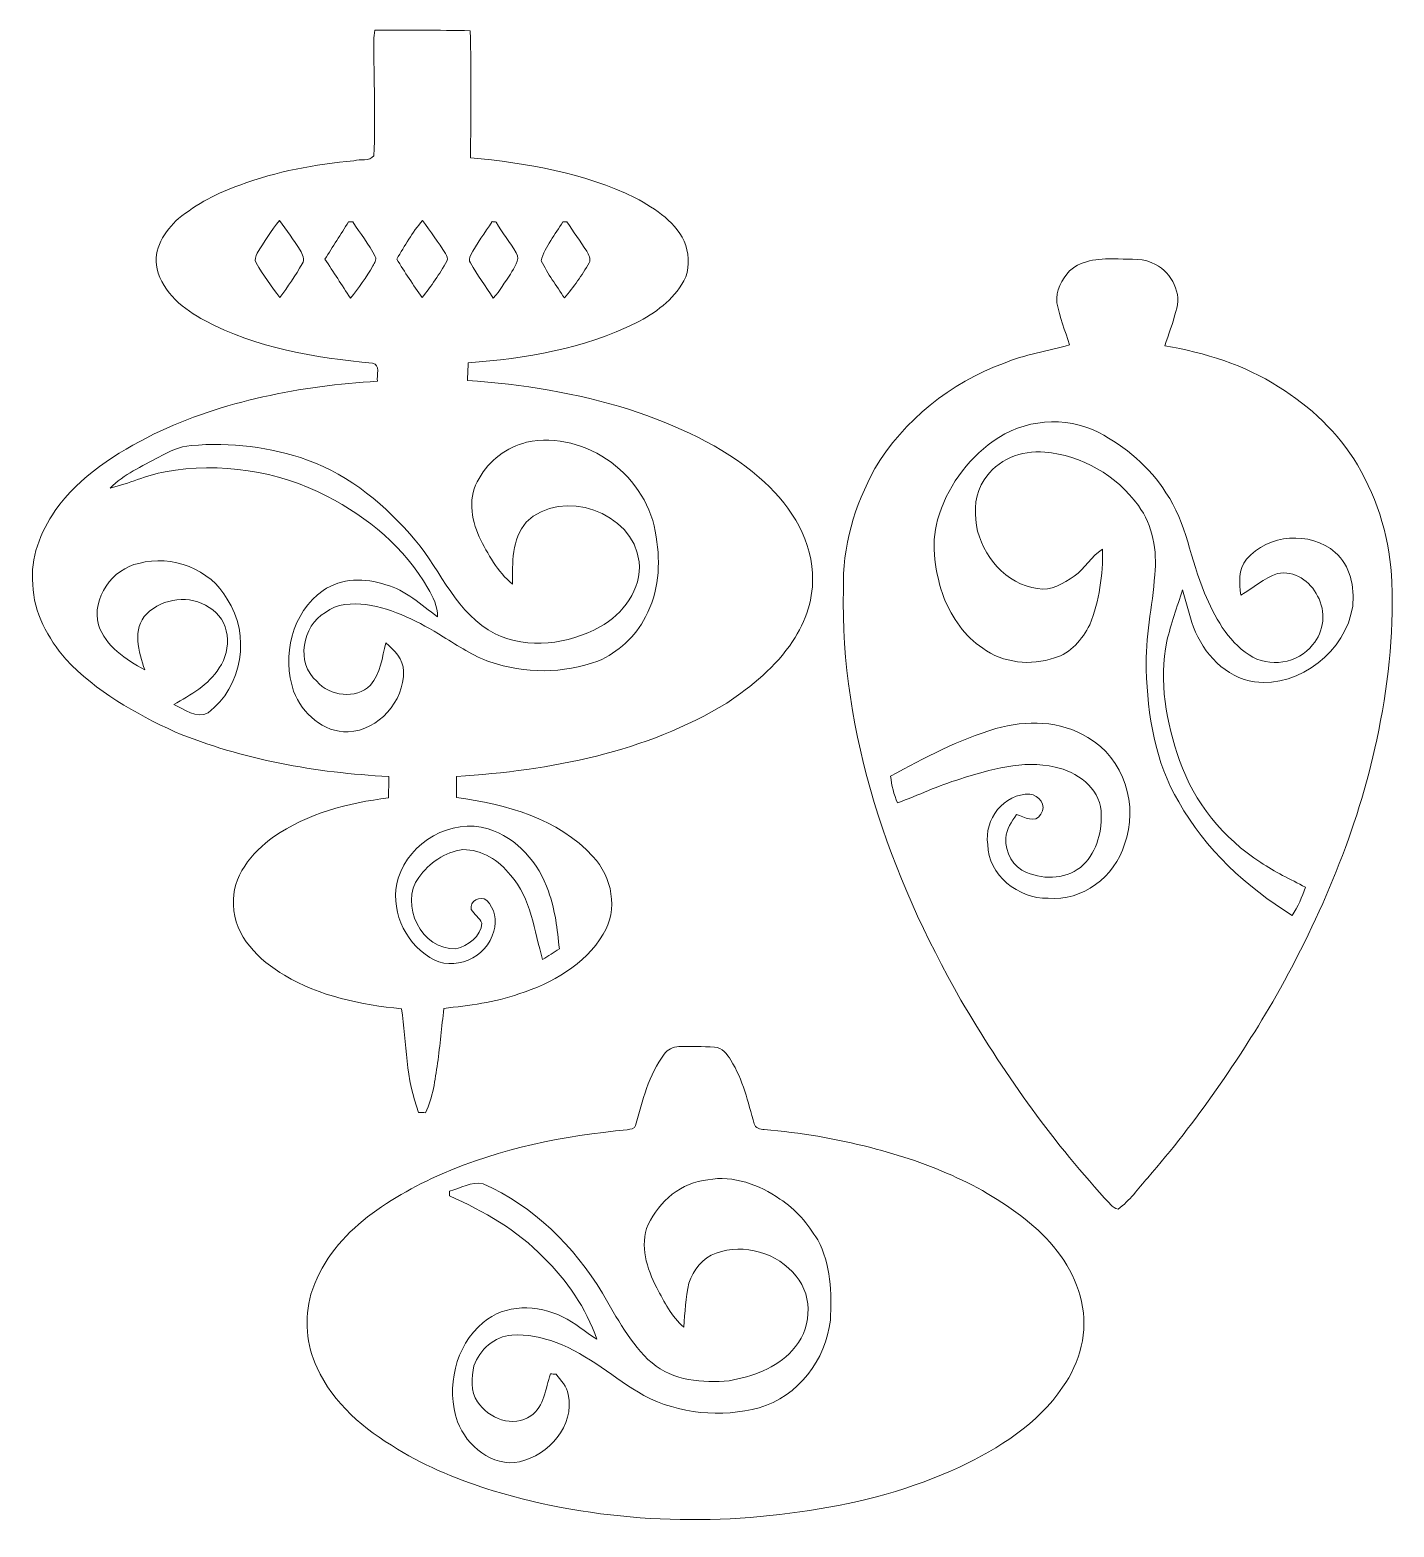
# Model space of a CAD drawing. Header units: centimetres. Extents: x -14.7 to 14.7, y -16.2 to 16.1.
import ezdxf

# ---------------------------------------------------------------- set-up
doc = ezdxf.new("R2010")
doc.units = ezdxf.units.CM
doc.header["$MEASUREMENT"] = 0
doc.layers.add('Layer 1', color=7, linetype='Continuous')

msp = doc.modelspace()

# ---------------------------------------------------------------- linework, layer by layer
at = {"layer": 'Layer 1', "color": 8, "lineweight": 9}
for points, knots in [([(-7.27922, 16.07083), (-6.59342, 16.06554), (-5.90727, 16.07541), (-5.22147, 16.05883), (-5.22147, 16.05883), (-5.19995, 15.14443), (-5.20946, 14.23003), (-5.21793, 13.31563), (-5.21793, 13.31563), (-4.00015, 13.20521), (-2.76896, 12.99249), (-1.66123, 12.45344), (-1.66123, 12.45344), (-1.22097, 12.21497), (-0.75636, 11.9151), (-0.5708, 11.42545), (-0.5708, 11.42545), (-0.49813, 11.1785), (-0.48578, 10.89205), (-0.61772, 10.66273), (-0.61772, 10.66273), (-0.83573, 10.2447), (-1.23825, 9.96424), (-1.64642, 9.75187), (-1.64642, 9.75187), (-2.7686, 9.19237), (-4.02732, 8.9874), (-5.26662, 8.8918), (-5.26662, 8.8918), (-5.27121, 8.79655), (-5.28073, 8.60605), (-5.28532, 8.5108), (-5.28532, 8.5108), (-4.09893, 8.4406), (-2.92242, 8.22964), (-1.78471, 7.88674), (-1.78471, 7.88674), (-0.78458, 7.54595), (0.20672, 7.11556), (1.01247, 6.41636), (1.01247, 6.41636), (1.61961, 5.89848), (2.12125, 5.17316), (2.1583, 4.35436), (2.1583, 4.35436), (2.19816, 3.83119), (2.01825, 3.31331), (1.73144, 2.88151), (1.73144, 2.88151), (1.37019, 2.33365), (0.85408, 1.91138), (0.31326, 1.55048), (0.31326, 1.55048), (-1.43546, 0.48651), (-3.49885, 0.09316), (-5.51674, -0.03314), (-5.51674, -0.03314), (-5.51921, -0.18483), (-5.51992, -0.33758), (-5.51886, -0.49034), (-5.51886, -0.49034), (-4.45523, -0.62827), (-3.32635, -0.94295), (-2.57775, -1.76034), (-2.57775, -1.76034), (-2.15795, -2.19743), (-2.02848, -2.91251), (-2.35338, -3.44026), (-2.35338, -3.44026), (-2.7492, -4.10031), (-3.46111, -4.49295), (-4.17337, -4.72684), (-4.17337, -4.72684), (-4.69407, -4.91664), (-5.24828, -4.96673), (-5.79297, -5.04329), (-5.79297, -5.04329), (-5.83777, -5.43628), (-5.87552, -5.83033), (-5.92667, -6.22262), (-5.92667, -6.22262), (-5.98629, -6.58387), (-6.02404, -6.95746), (-6.18808, -7.29048), (-6.18808, -7.29048), (-6.23782, -7.28766), (-6.28756, -7.28519), (-6.3373, -7.28272), (-6.3373, -7.28272), (-6.61459, -6.57258), (-6.59342, -5.79082), (-6.70631, -5.04576), (-6.70631, -5.04576), (-7.58085, -4.96356), (-8.46914, -4.77517), (-9.23185, -4.32327), (-9.23185, -4.32327), (-9.77795, -4.00612), (-10.31805, -3.47872), (-10.32863, -2.80632), (-10.32863, -2.80632), (-10.37661, -2.19249), (-9.9314, -1.67708), (-9.46574, -1.33841), (-9.46574, -1.33841), (-8.73831, -0.83041), (-7.85601, -0.60287), (-6.98571, -0.49598), (-6.98571, -0.49598), (-6.98395, -0.34146), (-6.98148, -0.18801), (-6.98183, -0.03455), (-6.98183, -0.03455), (-8.55663, 0.04694), (-10.13566, 0.32529), (-11.59722, 0.93101), (-11.59722, 0.93101), (-12.45412, 1.32788), (-13.29726, 1.79849), (-13.94884, 2.49558), (-13.94884, 2.49558), (-14.33478, 2.94748), (-14.64381, 3.50099), (-14.66039, 4.10918), (-14.66039, 4.10918), (-14.72283, 4.68103), (-14.49458, 5.23913), (-14.17638, 5.70234), (-14.17638, 5.70234), (-13.65392, 6.45305), (-12.85382, 6.94482), (-12.05372, 7.35404), (-12.05372, 7.35404), (-10.54912, 8.07512), (-8.87977, 8.39438), (-7.22348, 8.49563), (-7.22348, 8.49563), (-7.25206, 8.60711), (-7.14869, 8.8604), (-7.33284, 8.88615), (-7.33284, 8.88615), (-8.5718, 8.99834), (-9.83862, 9.21), (-10.94811, 9.80197), (-10.94811, 9.80197), (-11.39967, 10.04468), (-11.8544, 10.39851), (-11.98034, 10.92204), (-11.98034, 10.92204), (-12.07559, 11.33514), (-11.81277, 11.73872), (-11.5189, 12.00471), (-11.5189, 12.00471), (-11.12379, 12.32115), (-10.67259, 12.56598), (-10.19246, 12.72649), (-10.19246, 12.72649), (-9.40541, 13.02882), (-8.56933, 13.17135), (-7.73325, 13.25319), (-7.73325, 13.25319), (-7.59954, 13.29976), (-7.39846, 13.2285), (-7.30286, 13.36114), (-7.30286, 13.36114), (-7.26511, 14.18876), (-7.3018, 15.01779), (-7.30427, 15.84611), (-7.30427, 15.84611), (-7.30427, 15.9216), (-7.29192, 15.99639), (-7.27922, 16.07083), (-7.27922, 16.07083), (-7.27922, 16.07083), (-7.27922, 16.07083), (-7.27922, 16.07083)], [0, 0, 0, 0, 0.02222222, 0.02222222, 0.02222222, 0.02222222, 0.04444444, 0.04444444, 0.04444444, 0.04444444, 0.06666667, 0.06666667, 0.06666667, 0.06666667, 0.08888889, 0.08888889, 0.08888889, 0.08888889, 0.11111111, 0.11111111, 0.11111111, 0.11111111, 0.13333333, 0.13333333, 0.13333333, 0.13333333, 0.15555556, 0.15555556, 0.15555556, 0.15555556, 0.17777778, 0.17777778, 0.17777778, 0.17777778, 0.2, 0.2, 0.2, 0.2, 0.22222222, 0.22222222, 0.22222222, 0.22222222, 0.24444444, 0.24444444, 0.24444444, 0.24444444, 0.26666667, 0.26666667, 0.26666667, 0.26666667, 0.28888889, 0.28888889, 0.28888889, 0.28888889, 0.31111111, 0.31111111, 0.31111111, 0.31111111, 0.33333333, 0.33333333, 0.33333333, 0.33333333, 0.35555556, 0.35555556, 0.35555556, 0.35555556, 0.37777778, 0.37777778, 0.37777778, 0.37777778, 0.4, 0.4, 0.4, 0.4, 0.42222222, 0.42222222, 0.42222222, 0.42222222, 0.44444444, 0.44444444, 0.44444444, 0.44444444, 0.46666667, 0.46666667, 0.46666667, 0.46666667, 0.48888889, 0.48888889, 0.48888889, 0.48888889, 0.51111111, 0.51111111, 0.51111111, 0.51111111, 0.53333333, 0.53333333, 0.53333333, 0.53333333, 0.55555556, 0.55555556, 0.55555556, 0.55555556, 0.57777778, 0.57777778, 0.57777778, 0.57777778, 0.6, 0.6, 0.6, 0.6, 0.62222222, 0.62222222, 0.62222222, 0.62222222, 0.64444444, 0.64444444, 0.64444444, 0.64444444, 0.66666667, 0.66666667, 0.66666667, 0.66666667, 0.68888889, 0.68888889, 0.68888889, 0.68888889, 0.71111111, 0.71111111, 0.71111111, 0.71111111, 0.73333333, 0.73333333, 0.73333333, 0.73333333, 0.75555556, 0.75555556, 0.75555556, 0.75555556, 0.77777778, 0.77777778, 0.77777778, 0.77777778, 0.8, 0.8, 0.8, 0.8, 0.82222222, 0.82222222, 0.82222222, 0.82222222, 0.84444444, 0.84444444, 0.84444444, 0.84444444, 0.86666667, 0.86666667, 0.86666667, 0.86666667, 0.88888889, 0.88888889, 0.88888889, 0.88888889, 0.91111111, 0.91111111, 0.91111111, 0.91111111, 0.93333333, 0.93333333, 0.93333333, 0.93333333, 0.95555556, 0.95555556, 0.95555556, 0.95555556, 1, 1, 1, 1]), ([(-9.81816, 11.25612), (-9.85168, 11.19403), (-9.88272, 11.11536), (-9.84215, 11.04833), (-9.84215, 11.04833), (-9.69257, 10.78586), (-9.51371, 10.54068), (-9.33133, 10.30009), (-9.33133, 10.30009), (-9.15953, 10.53504), (-8.99302, 10.77457), (-8.84802, 11.02716), (-8.84802, 11.02716), (-8.78876, 11.11924), (-8.84379, 11.23742), (-8.89283, 11.32209), (-8.89283, 11.32209), (-9.02934, 11.54504), (-9.18881, 11.75318), (-9.3405, 11.9659), (-9.3405, 11.9659), (-9.51548, 11.74048), (-9.67599, 11.50341), (-9.81816, 11.25612), (-9.81816, 11.25612), (-9.81816, 11.25612), (-9.81816, 11.25612), (-9.81816, 11.25612)], [0, 0, 0, 0, 0.125, 0.125, 0.125, 0.125, 0.25, 0.25, 0.25, 0.25, 0.375, 0.375, 0.375, 0.375, 0.5, 0.5, 0.5, 0.5, 0.625, 0.625, 0.625, 0.625, 0.75, 0.75, 0.75, 0.75, 1, 1, 1, 1]), ([(-6.80756, 11.13159), (-6.63717, 10.84619), (-6.4509, 10.57067), (-6.26005, 10.29903), (-6.26005, 10.29903), (-6.06778, 10.5495), (-5.88152, 10.80702), (-5.73017, 11.08502), (-5.73017, 11.08502), (-5.69278, 11.13864), (-5.73053, 11.19967), (-5.75698, 11.24835), (-5.75698, 11.24835), (-5.91009, 11.49459), (-6.0826, 11.72813), (-6.25334, 11.96202), (-6.25334, 11.96202), (-6.47242, 11.70979), (-6.63575, 11.41592), (-6.80756, 11.13159), (-6.80756, 11.13159), (-6.80756, 11.13159), (-6.80756, 11.13159), (-6.80756, 11.13159)], [0, 0, 0, 0, 0.14285714, 0.14285714, 0.14285714, 0.14285714, 0.28571429, 0.28571429, 0.28571429, 0.28571429, 0.42857143, 0.42857143, 0.42857143, 0.42857143, 0.57142857, 0.57142857, 0.57142857, 0.57142857, 0.71428571, 0.71428571, 0.71428571, 0.71428571, 1, 1, 1, 1]), ([(-7.84825, 11.93486), (-8.01582, 11.66569), (-8.19009, 11.4004), (-8.35731, 11.13088), (-8.35731, 11.13088), (-8.17457, 10.84972), (-7.99183, 10.56785), (-7.80803, 10.28703), (-7.80803, 10.28703), (-7.62635, 10.5047), (-7.46937, 10.74282), (-7.32297, 10.98554), (-7.32297, 10.98554), (-7.29474, 11.0448), (-7.23442, 11.11536), (-7.27146, 11.18521), (-7.27146, 11.18521), (-7.41222, 11.44873), (-7.59707, 11.6858), (-7.75865, 11.93698), (-7.75865, 11.93698), (-7.78087, 11.93627), (-7.82567, 11.93557), (-7.84825, 11.93486), (-7.84825, 11.93486), (-7.84825, 11.93486), (-7.84825, 11.93486), (-7.84825, 11.93486)], [0, 0, 0, 0, 0.125, 0.125, 0.125, 0.125, 0.25, 0.25, 0.25, 0.25, 0.375, 0.375, 0.375, 0.375, 0.5, 0.5, 0.5, 0.5, 0.625, 0.625, 0.625, 0.625, 0.75, 0.75, 0.75, 0.75, 1, 1, 1, 1]), ([(-4.74803, 11.94015), (-4.9082, 11.69779), (-5.08388, 11.46567), (-5.219, 11.20779), (-5.219, 11.20779), (-5.24687, 11.1591), (-5.24969, 11.09772), (-5.21935, 11.04939), (-5.21935, 11.04939), (-5.07083, 10.78656), (-4.89337, 10.54139), (-4.72546, 10.29055), (-4.72546, 10.29055), (-4.58153, 10.44649), (-4.47605, 10.63275), (-4.35646, 10.80668), (-4.35646, 10.80668), (-4.28026, 10.94497), (-4.13703, 11.09842), (-4.22875, 11.26529), (-4.22875, 11.26529), (-4.36387, 11.49248), (-4.5392, 11.69427), (-4.66019, 11.93063), (-4.66019, 11.93063), (-4.68207, 11.9331), (-4.72617, 11.93768), (-4.74803, 11.94015), (-4.74803, 11.94015), (-4.74803, 11.94015), (-4.74803, 11.94015), (-4.74803, 11.94015)], [0, 0, 0, 0, 0.11111111, 0.11111111, 0.11111111, 0.11111111, 0.22222222, 0.22222222, 0.22222222, 0.22222222, 0.33333333, 0.33333333, 0.33333333, 0.33333333, 0.44444444, 0.44444444, 0.44444444, 0.44444444, 0.55555556, 0.55555556, 0.55555556, 0.55555556, 0.66666667, 0.66666667, 0.66666667, 0.66666667, 0.77777778, 0.77777778, 0.77777778, 0.77777778, 1, 1, 1, 1]), ([(-3.22616, 11.93521), (-3.38208, 11.65828), (-3.61174, 11.40816), (-3.69253, 11.09595), (-3.69253, 11.09595), (-3.55283, 10.81197), (-3.36268, 10.55584), (-3.18912, 10.29162), (-3.18912, 10.29162), (-2.99297, 10.52869), (-2.80988, 10.77951), (-2.65924, 11.04833), (-2.65924, 11.04833), (-2.61232, 11.1337), (-2.66559, 11.22578), (-2.70934, 11.29916), (-2.70934, 11.29916), (-2.84833, 11.514), (-2.99862, 11.72072), (-3.13655, 11.93592), (-3.13655, 11.93592), (-3.15878, 11.93592), (-3.20358, 11.93557), (-3.22616, 11.93521), (-3.22616, 11.93521), (-3.22616, 11.93521), (-3.22616, 11.93521), (-3.22616, 11.93521)], [0, 0, 0, 0, 0.125, 0.125, 0.125, 0.125, 0.25, 0.25, 0.25, 0.25, 0.375, 0.375, 0.375, 0.375, 0.5, 0.5, 0.5, 0.5, 0.625, 0.625, 0.625, 0.625, 0.75, 0.75, 0.75, 0.75, 1, 1, 1, 1]), ([(7.7082, 10.87512), (7.99113, 11.13652), (8.39859, 11.13794), (8.75983, 11.13547), (8.75983, 11.13547), (9.02618, 11.11959), (9.32322, 11.15734), (9.56346, 11.01376), (9.56346, 11.01376), (9.91447, 10.83278), (10.14695, 10.38228), (9.99879, 9.99916), (9.99879, 9.99916), (9.93846, 9.74799), (9.84039, 9.50845), (9.7663, 9.2615), (9.7663, 9.2615), (10.62461, 9.1091), (11.47798, 8.85017), (12.21635, 8.37604), (12.21635, 8.37604), (12.89933, 7.95165), (13.50822, 7.38614), (13.91744, 6.6887), (13.91744, 6.6887), (14.3757, 5.92317), (14.62829, 5.03947), (14.6611, 4.14834), (14.6611, 4.14834), (14.70908, 3.00993), (14.57396, 1.86904), (14.33443, 0.75709), (14.33443, 0.75709), (13.92309, -1.18919), (13.13604, -3.03704), (12.16731, -4.76812), (12.16731, -4.76812), (11.36086, -6.15524), (10.44329, -7.48133), (9.39341, -8.6963), (9.39341, -8.6963), (9.18599, -8.92419), (9.00854, -9.19089), (8.75382, -9.3694), (8.75382, -9.3694), (8.62613, -9.34047), (8.55346, -9.217), (8.4642, -9.13374), (8.4642, -9.13374), (7.27711, -7.82988), (6.25405, -6.38137), (5.36505, -4.86019), (5.36505, -4.86019), (3.82905, -2.17097), (2.7552, 0.8728), (2.82928, 4.00264), (2.82928, 4.00264), (2.80141, 4.91387), (3.0667, 5.8184), (3.50944, 6.60933), (3.50944, 6.60933), (4.13068, 7.66131), (5.14104, 8.45717), (6.28263, 8.87979), (6.28263, 8.87979), (6.737, 9.08018), (7.23442, 9.13169), (7.70432, 9.28162), (7.70432, 9.28162), (7.61013, 9.58289), (7.49724, 9.87958), (7.43409, 10.18932), (7.43409, 10.18932), (7.40622, 10.44473), (7.54416, 10.69131), (7.7082, 10.87512), (7.7082, 10.87512), (7.7082, 10.87512), (7.7082, 10.87512), (7.7082, 10.87512)], [0, 0, 0, 0, 0.04761905, 0.04761905, 0.04761905, 0.04761905, 0.0952381, 0.0952381, 0.0952381, 0.0952381, 0.14285714, 0.14285714, 0.14285714, 0.14285714, 0.19047619, 0.19047619, 0.19047619, 0.19047619, 0.23809524, 0.23809524, 0.23809524, 0.23809524, 0.28571429, 0.28571429, 0.28571429, 0.28571429, 0.33333333, 0.33333333, 0.33333333, 0.33333333, 0.38095238, 0.38095238, 0.38095238, 0.38095238, 0.42857143, 0.42857143, 0.42857143, 0.42857143, 0.47619048, 0.47619048, 0.47619048, 0.47619048, 0.52380952, 0.52380952, 0.52380952, 0.52380952, 0.57142857, 0.57142857, 0.57142857, 0.57142857, 0.61904762, 0.61904762, 0.61904762, 0.61904762, 0.66666667, 0.66666667, 0.66666667, 0.66666667, 0.71428571, 0.71428571, 0.71428571, 0.71428571, 0.76190476, 0.76190476, 0.76190476, 0.76190476, 0.80952381, 0.80952381, 0.80952381, 0.80952381, 0.85714286, 0.85714286, 0.85714286, 0.85714286, 0.9047619, 0.9047619, 0.9047619, 0.9047619, 1, 1, 1, 1]), ([(6.05614, 7.19847), (5.48676, 6.78748), (5.05037, 6.18494), (4.86128, 5.5069), (4.86128, 5.5069), (4.69936, 4.94562), (4.81401, 4.34942), (4.99993, 3.81003), (4.99993, 3.81003), (5.17914, 3.38987), (5.4416, 2.98453), (5.83354, 2.73441), (5.83354, 2.73441), (6.27381, 2.41161), (6.87176, 2.34741), (7.38294, 2.52486), (7.38294, 2.52486), (7.73254, 2.62575), (7.98547, 2.92667), (8.14318, 3.24135), (8.14318, 3.24135), (8.35343, 3.75605), (8.42856, 4.31626), (8.4194, 4.86978), (8.4194, 4.86978), (8.17457, 4.72055), (8.04051, 4.44891), (7.80698, 4.28557), (7.80698, 4.28557), (7.57767, 4.13352), (7.30568, 3.96172), (7.01781, 4.02169), (7.01781, 4.02169), (6.3306, 4.10742), (5.82225, 4.72972), (5.69666, 5.38307), (5.69666, 5.38307), (5.65186, 5.71327), (5.66209, 6.08616), (5.86811, 6.36521), (5.86811, 6.36521), (6.13023, 6.80335), (6.67562, 7.01432), (7.17127, 6.96316), (7.17127, 6.96316), (7.96961, 6.9039), (8.72561, 6.45869), (9.19234, 5.81099), (9.19234, 5.81099), (9.5056, 5.38695), (9.60121, 4.83414), (9.54688, 4.31838), (9.54688, 4.31838), (9.49925, 3.63575), (9.33274, 2.96089), (9.36273, 2.27368), (9.36273, 2.27368), (9.39412, 1.28943), (9.55041, 0.27308), (10.06511, -0.58312), (10.06511, -0.58312), (10.63767, -1.60511), (11.52314, -2.4165), (12.50951, -3.0321), (12.50951, -3.0321), (12.64109, -2.84795), (12.72223, -2.63417), (12.79808, -2.4225), (12.79808, -2.4225), (12.47246, -2.24964), (12.13309, -2.10112), (11.83147, -1.88698), (11.83147, -1.88698), (11.02925, -1.37299), (10.39002, -0.59476), (10.0831, 0.31047), (10.0831, 0.31047), (9.79982, 1.13103), (9.62308, 2.0225), (9.80651, 2.88539), (9.80651, 2.88539), (9.89719, 3.26075), (10.02807, 3.62482), (10.14448, 3.99241), (10.14448, 3.99241), (10.21998, 3.72359), (10.28806, 3.45231), (10.38014, 3.18808), (10.38014, 3.18808), (10.60133, 2.61728), (11.07053, 2.10152), (11.69988, 2.00592), (11.69988, 2.00592), (12.68166, 1.89056), (13.66556, 2.66844), (13.8169, 3.63822), (13.8169, 3.63822), (13.85923, 4.04886), (13.7661, 4.52123), (13.43872, 4.80064), (13.43872, 4.80064), (12.90532, 5.26912), (11.98457, 5.1968), (11.52878, 4.65458), (11.52878, 4.65458), (11.34005, 4.43409), (11.37462, 4.14516), (11.40108, 3.87882), (11.40108, 3.87882), (11.66425, 4.03333), (11.90238, 4.24077), (12.19342, 4.34343), (12.19342, 4.34343), (12.55396, 4.42351), (12.90462, 4.17233), (13.05984, 3.86012), (13.05984, 3.86012), (13.24434, 3.5331), (13.20236, 3.09071), (12.95224, 2.80814), (12.95224, 2.80814), (12.64074, 2.39362), (12.00997, 2.30508), (11.5817, 2.58906), (11.5817, 2.58906), (11.11074, 2.90304), (10.83064, 3.41456), (10.62003, 3.92468), (10.62003, 3.92468), (10.31523, 4.63623), (10.23338, 5.44057), (9.78853, 6.09004), (9.78853, 6.09004), (9.43575, 6.64707), (8.9147, 7.0824), (8.33614, 7.38897), (8.33614, 7.38897), (7.61965, 7.75974), (6.70278, 7.67436), (6.05614, 7.19847), (6.05614, 7.19847), (6.05614, 7.19847), (6.05614, 7.19847), (6.05614, 7.19847)], [0, 0, 0, 0, 0.02702703, 0.02702703, 0.02702703, 0.02702703, 0.05405405, 0.05405405, 0.05405405, 0.05405405, 0.08108108, 0.08108108, 0.08108108, 0.08108108, 0.10810811, 0.10810811, 0.10810811, 0.10810811, 0.13513514, 0.13513514, 0.13513514, 0.13513514, 0.16216216, 0.16216216, 0.16216216, 0.16216216, 0.18918919, 0.18918919, 0.18918919, 0.18918919, 0.21621622, 0.21621622, 0.21621622, 0.21621622, 0.24324324, 0.24324324, 0.24324324, 0.24324324, 0.27027027, 0.27027027, 0.27027027, 0.27027027, 0.2972973, 0.2972973, 0.2972973, 0.2972973, 0.32432432, 0.32432432, 0.32432432, 0.32432432, 0.35135135, 0.35135135, 0.35135135, 0.35135135, 0.37837838, 0.37837838, 0.37837838, 0.37837838, 0.40540541, 0.40540541, 0.40540541, 0.40540541, 0.43243243, 0.43243243, 0.43243243, 0.43243243, 0.45945946, 0.45945946, 0.45945946, 0.45945946, 0.48648649, 0.48648649, 0.48648649, 0.48648649, 0.51351351, 0.51351351, 0.51351351, 0.51351351, 0.54054054, 0.54054054, 0.54054054, 0.54054054, 0.56756757, 0.56756757, 0.56756757, 0.56756757, 0.59459459, 0.59459459, 0.59459459, 0.59459459, 0.62162162, 0.62162162, 0.62162162, 0.62162162, 0.64864865, 0.64864865, 0.64864865, 0.64864865, 0.67567568, 0.67567568, 0.67567568, 0.67567568, 0.7027027, 0.7027027, 0.7027027, 0.7027027, 0.72972973, 0.72972973, 0.72972973, 0.72972973, 0.75675676, 0.75675676, 0.75675676, 0.75675676, 0.78378378, 0.78378378, 0.78378378, 0.78378378, 0.81081081, 0.81081081, 0.81081081, 0.81081081, 0.83783784, 0.83783784, 0.83783784, 0.83783784, 0.86486486, 0.86486486, 0.86486486, 0.86486486, 0.89189189, 0.89189189, 0.89189189, 0.89189189, 0.91891892, 0.91891892, 0.91891892, 0.91891892, 0.94594595, 0.94594595, 0.94594595, 0.94594595, 1, 1, 1, 1]), ([(-4.00791, 7.17659), (-4.43407, 7.06723), (-4.8193, 6.78642), (-5.02744, 6.39484), (-5.02744, 6.39484), (-5.28179, 6.02654), (-5.2063, 5.52029), (-5.0292, 5.13576), (-5.0292, 5.13576), (-4.84117, 4.765), (-4.6415, 4.38223), (-4.31165, 4.11588), (-4.31165, 4.11588), (-4.31518, 4.57133), (-4.32894, 5.08708), (-4.01497, 5.45363), (-4.01497, 5.45363), (-3.24485, 6.20681), (-1.70639, 5.67764), (-1.57904, 4.59885), (-1.57904, 4.59885), (-1.52259, 4.00229), (-1.92547, 3.46995), (-2.425, 3.19231), (-2.425, 3.19231), (-3.10515, 2.82295), (-3.97369, 2.69807), (-4.68807, 3.04414), (-4.68807, 3.04414), (-5.50828, 3.46854), (-5.84518, 4.38505), (-6.40821, 5.06239), (-6.40821, 5.06239), (-7.03369, 5.80923), (-7.81156, 6.45728), (-8.73549, 6.79418), (-8.73549, 6.79418), (-9.53487, 7.08029), (-10.39777, 7.18506), (-11.24268, 7.10463), (-11.24268, 7.10463), (-11.49774, 7.09863), (-11.7214, 6.9681), (-11.9433, 6.85733), (-11.9433, 6.85733), (-12.30595, 6.65589), (-12.69753, 6.48868), (-12.99281, 6.18811), (-12.99281, 6.18811), (-12.59029, 6.28583), (-12.21211, 6.46681), (-11.80324, 6.54054), (-11.80324, 6.54054), (-10.62391, 6.75255), (-9.37754, 6.56735), (-8.31498, 6.01243), (-8.31498, 6.01243), (-7.4348, 5.55946), (-6.62905, 4.90117), (-6.13798, 4.02875), (-6.13798, 4.02875), (-6.02721, 3.84178), (-5.9235, 3.63716), (-5.92949, 3.41386), (-5.92949, 3.41386), (-6.28721, 3.66468), (-6.61247, 3.99171), (-7.04674, 4.10318), (-7.04674, 4.10318), (-7.48348, 4.25453), (-8.00771, 4.25064), (-8.39717, 3.97971), (-8.39717, 3.97971), (-9.0738, 3.51299), (-9.28653, 2.55943), (-9.03323, 1.80343), (-9.03323, 1.80343), (-8.84767, 1.32612), (-8.39435, 0.90843), (-7.85637, 0.9303), (-7.85637, 0.9303), (-7.19597, 0.96135), (-6.65269, 1.58329), (-6.66186, 2.23628), (-6.66186, 2.23628), (-6.66927, 2.49981), (-6.85342, 2.69278), (-7.04462, 2.84766), (-7.04462, 2.84766), (-7.124, 2.53685), (-7.15504, 2.18513), (-7.37694, 1.93607), (-7.37694, 1.93607), (-7.68456, 1.62069), (-8.25642, 1.699), (-8.53476, 2.01933), (-8.53476, 2.01933), (-8.99724, 2.41444), (-8.8445, 3.21313), (-8.34849, 3.50664), (-8.34849, 3.50664), (-8.10401, 3.70419), (-7.76923, 3.70102), (-7.4729, 3.67597), (-7.4729, 3.67597), (-6.86965, 3.58248), (-6.31967, 3.30238), (-5.80849, 2.981), (-5.80849, 2.981), (-5.48076, 2.78591), (-5.1622, 2.56366), (-4.79812, 2.43984), (-4.79812, 2.43984), (-4.04989, 2.18372), (-3.21028, 2.17949), (-2.46733, 2.45606), (-2.46733, 2.45606), (-2.02777, 2.64021), (-1.65982, 2.98699), (-1.43898, 3.40821), (-1.43898, 3.40821), (-1.16205, 3.93491), (-1.10808, 4.5565), (-1.21321, 5.13718), (-1.21321, 5.13718), (-1.36525, 6.42765), (-2.72098, 7.45529), (-4.00791, 7.17659), (-4.00791, 7.17659), (-4.00791, 7.17659), (-4.00791, 7.17659), (-4.00791, 7.17659)], [0, 0, 0, 0, 0.02941176, 0.02941176, 0.02941176, 0.02941176, 0.05882353, 0.05882353, 0.05882353, 0.05882353, 0.08823529, 0.08823529, 0.08823529, 0.08823529, 0.11764706, 0.11764706, 0.11764706, 0.11764706, 0.14705882, 0.14705882, 0.14705882, 0.14705882, 0.17647059, 0.17647059, 0.17647059, 0.17647059, 0.20588235, 0.20588235, 0.20588235, 0.20588235, 0.23529412, 0.23529412, 0.23529412, 0.23529412, 0.26470588, 0.26470588, 0.26470588, 0.26470588, 0.29411765, 0.29411765, 0.29411765, 0.29411765, 0.32352941, 0.32352941, 0.32352941, 0.32352941, 0.35294118, 0.35294118, 0.35294118, 0.35294118, 0.38235294, 0.38235294, 0.38235294, 0.38235294, 0.41176471, 0.41176471, 0.41176471, 0.41176471, 0.44117647, 0.44117647, 0.44117647, 0.44117647, 0.47058824, 0.47058824, 0.47058824, 0.47058824, 0.5, 0.5, 0.5, 0.5, 0.52941176, 0.52941176, 0.52941176, 0.52941176, 0.55882353, 0.55882353, 0.55882353, 0.55882353, 0.58823529, 0.58823529, 0.58823529, 0.58823529, 0.61764706, 0.61764706, 0.61764706, 0.61764706, 0.64705882, 0.64705882, 0.64705882, 0.64705882, 0.67647059, 0.67647059, 0.67647059, 0.67647059, 0.70588235, 0.70588235, 0.70588235, 0.70588235, 0.73529412, 0.73529412, 0.73529412, 0.73529412, 0.76470588, 0.76470588, 0.76470588, 0.76470588, 0.79411765, 0.79411765, 0.79411765, 0.79411765, 0.82352941, 0.82352941, 0.82352941, 0.82352941, 0.85294118, 0.85294118, 0.85294118, 0.85294118, 0.88235294, 0.88235294, 0.88235294, 0.88235294, 0.91176471, 0.91176471, 0.91176471, 0.91176471, 0.94117647, 0.94117647, 0.94117647, 0.94117647, 1, 1, 1, 1]), ([(-12.37157, 4.56391), (-12.9466, 4.45173), (-13.39709, 3.8132), (-13.24469, 3.23747), (-13.24469, 3.23747), (-13.08806, 2.77462), (-12.65344, 2.48817), (-12.24598, 2.26627), (-12.24598, 2.26627), (-12.37086, 2.65081), (-12.52997, 3.14821), (-12.20047, 3.47841), (-12.20047, 3.47841), (-11.85475, 3.81779), (-11.25926, 3.89681), (-10.8578, 3.60965), (-10.8578, 3.60965), (-10.40236, 3.36835), (-10.35403, 2.70019), (-10.64225, 2.3086), (-10.64225, 2.3086), (-10.86591, 1.93819), (-11.25608, 1.72546), (-11.62121, 1.51944), (-11.62121, 1.51944), (-11.38943, 1.42243), (-11.13402, 1.2037), (-10.87614, 1.34129), (-10.87614, 1.34129), (-10.14025, 1.89268), (-9.95645, 3.03145), (-10.46585, 3.79168), (-10.46585, 3.79168), (-10.82675, 4.44009), (-11.66213, 4.76465), (-12.37157, 4.56391), (-12.37157, 4.56391), (-12.37157, 4.56391), (-12.37157, 4.56391), (-12.37157, 4.56391)], [0, 0, 0, 0, 0.09090909, 0.09090909, 0.09090909, 0.09090909, 0.18181818, 0.18181818, 0.18181818, 0.18181818, 0.27272727, 0.27272727, 0.27272727, 0.27272727, 0.36363636, 0.36363636, 0.36363636, 0.36363636, 0.45454545, 0.45454545, 0.45454545, 0.45454545, 0.54545455, 0.54545455, 0.54545455, 0.54545455, 0.63636364, 0.63636364, 0.63636364, 0.63636364, 0.72727273, 0.72727273, 0.72727273, 0.72727273, 0.81818182, 0.81818182, 0.81818182, 0.81818182, 1, 1, 1, 1]), ([(6.11753, 0.9998), (5.31778, 0.76132), (4.57694, 0.36974), (3.8474, -0.0282), (3.8474, -0.0282), (3.86857, -0.22681), (3.91583, -0.4219), (3.99592, -0.60499), (3.99592, -0.60499), (4.44605, -0.44059), (4.87822, -0.22857), (5.33824, -0.09064), (5.33824, -0.09064), (5.99829, 0.11785), (6.69926, 0.32917), (7.39564, 0.16936), (7.39564, 0.16936), (7.86519, 0.0734), (8.34072, -0.2695), (8.38905, -0.77891), (8.38905, -0.77891), (8.41692, -1.19624), (8.30298, -1.63933), (8.00312, -1.94343), (8.00312, -1.94343), (7.68209, -2.24752), (7.17445, -2.27433), (6.78216, -2.10394), (6.78216, -2.10394), (6.48053, -2.00058), (6.32143, -1.66579), (6.33096, -1.36205), (6.33096, -1.36205), (6.34683, -1.16873), (6.46113, -1.00821), (6.56379, -0.85229), (6.56379, -0.85229), (6.72571, -0.91014), (6.97125, -1.05866), (7.08625, -0.8477), (7.08625, -0.8477), (7.22419, -0.66037), (7.04604, -0.43707), (6.85024, -0.41625), (6.85024, -0.41625), (6.29427, -0.39191), (5.85859, -0.96835), (5.94184, -1.49928), (5.94184, -1.49928), (5.94854, -2.16427), (6.60612, -2.67474), (7.24324, -2.66168), (7.24324, -2.66168), (7.98477, -2.72871), (8.68681, -2.19849), (8.89212, -1.49716), (8.89212, -1.49716), (9.20856, -0.6759), (8.88119, 0.36868), (8.10155, 0.80577), (8.10155, 0.80577), (7.51276, 1.17795), (6.77052, 1.18359), (6.11753, 0.9998)], [0, 0, 0, 0, 0.05882353, 0.05882353, 0.05882353, 0.05882353, 0.11764706, 0.11764706, 0.11764706, 0.11764706, 0.17647059, 0.17647059, 0.17647059, 0.17647059, 0.23529412, 0.23529412, 0.23529412, 0.23529412, 0.29411765, 0.29411765, 0.29411765, 0.29411765, 0.35294118, 0.35294118, 0.35294118, 0.35294118, 0.41176471, 0.41176471, 0.41176471, 0.41176471, 0.47058824, 0.47058824, 0.47058824, 0.47058824, 0.52941176, 0.52941176, 0.52941176, 0.52941176, 0.58823529, 0.58823529, 0.58823529, 0.58823529, 0.64705882, 0.64705882, 0.64705882, 0.64705882, 0.70588235, 0.70588235, 0.70588235, 0.70588235, 0.76470588, 0.76470588, 0.76470588, 0.76470588, 0.82352941, 0.82352941, 0.82352941, 0.82352941, 0.88235294, 0.88235294, 0.88235294, 0.88235294, 1, 1, 1, 1]), ([(-6.77581, -2.22918), (-6.96913, -2.86735), (-6.65657, -3.59443), (-6.0953, -3.93768), (-6.0953, -3.93768), (-5.59929, -4.27388), (-4.84012, -3.94721), (-4.71699, -3.36971), (-4.71699, -3.36971), (-4.63692, -3.14675), (-4.69865, -2.87441), (-4.86763, -2.71001), (-4.86763, -2.71001), (-5.00275, -2.59113), (-5.2444, -2.72483), (-5.20312, -2.90263), (-5.20312, -2.90263), (-5.13962, -3.01164), (-5.01933, -3.07902), (-4.97029, -3.19791), (-4.97029, -3.19791), (-4.98862, -3.48436), (-5.2705, -3.69356), (-5.53227, -3.75177), (-5.53227, -3.75177), (-6.26816, -3.79092), (-6.7624, -2.79468), (-6.33519, -2.21119), (-6.33519, -2.21119), (-6.11082, -1.90321), (-5.76722, -1.66191), (-5.38375, -1.61287), (-5.38375, -1.61287), (-4.97135, -1.60723), (-4.59987, -1.84571), (-4.35434, -2.16215), (-4.35434, -2.16215), (-3.90949, -2.66874), (-3.84175, -3.36406), (-3.66184, -3.98672), (-3.66184, -3.98672), (-3.54048, -3.91052), (-3.42054, -3.83149), (-3.29989, -3.75388), (-3.29989, -3.75388), (-3.34469, -3.33478), (-3.38914, -2.91004), (-3.5366, -2.5121), (-3.5366, -2.5121), (-3.7391, -1.90074), (-4.21393, -1.36134), (-4.83588, -1.16344), (-4.83588, -1.16344), (-5.63351, -0.92425), (-6.5331, -1.45024), (-6.77581, -2.22918)], [0, 0, 0, 0, 0.06666667, 0.06666667, 0.06666667, 0.06666667, 0.13333333, 0.13333333, 0.13333333, 0.13333333, 0.2, 0.2, 0.2, 0.2, 0.26666667, 0.26666667, 0.26666667, 0.26666667, 0.33333333, 0.33333333, 0.33333333, 0.33333333, 0.4, 0.4, 0.4, 0.4, 0.46666667, 0.46666667, 0.46666667, 0.46666667, 0.53333333, 0.53333333, 0.53333333, 0.53333333, 0.6, 0.6, 0.6, 0.6, 0.66666667, 0.66666667, 0.66666667, 0.66666667, 0.73333333, 0.73333333, 0.73333333, 0.73333333, 0.8, 0.8, 0.8, 0.8, 0.86666667, 0.86666667, 0.86666667, 0.86666667, 1, 1, 1, 1]), ([(-0.72355, -5.86173), (-0.46673, -5.85362), (-0.20885, -5.86032), (0.04797, -5.87478), (0.04797, -5.87478), (0.21307, -5.87937), (0.32455, -6.02648), (0.39652, -6.15806), (0.39652, -6.15806), (0.66428, -6.57117), (0.7694, -7.06188), (0.90346, -7.52825), (0.90346, -7.52825), (0.92498, -7.62668), (1.03434, -7.64537), (1.11901, -7.65525), (1.11901, -7.65525), (1.89583, -7.71311), (2.66524, -7.85069), (3.41948, -8.04296), (3.41948, -8.04296), (4.68701, -8.36786), (5.93726, -8.8808), (6.93668, -9.7437), (6.93668, -9.7437), (7.42739, -10.16809), (7.82179, -10.72442), (7.96642, -11.36365), (7.96642, -11.36365), (8.11389, -12.00253), (7.93644, -12.68551), (7.55792, -13.2115), (7.55792, -13.2115), (7.02593, -14.01301), (6.18173, -14.52807), (5.33295, -14.93976), (5.33295, -14.93976), (4.30812, -15.40754), (3.2117, -15.70882), (2.09798, -15.8718), (2.09798, -15.8718), (-0.1711, -16.23093), (-2.52448, -16.11239), (-4.72828, -15.44811), (-4.72828, -15.44811), (-5.44478, -15.22198), (-6.15245, -14.94858), (-6.79062, -14.54677), (-6.79062, -14.54677), (-7.50606, -14.12555), (-8.1781, -13.56357), (-8.52876, -12.7924), (-8.52876, -12.7924), (-8.76371, -12.30416), (-8.80252, -11.72737), (-8.6614, -11.20702), (-8.6614, -11.20702), (-8.46738, -10.57414), (-8.04404, -10.03121), (-7.53498, -9.6174), (-7.53498, -9.6174), (-7.02063, -9.19866), (-6.43467, -8.87798), (-5.83107, -8.60775), (-5.83107, -8.60775), (-4.56742, -8.05989), (-3.20111, -7.78613), (-1.8348, -7.65843), (-1.8348, -7.65843), (-1.77201, -7.64044), (-1.67288, -7.64432), (-1.65594, -7.56459), (-1.65594, -7.56459), (-1.5046, -7.03472), (-1.3776, -6.47274), (-1.03717, -6.02542), (-1.03717, -6.02542), (-0.96626, -5.92311), (-0.84491, -5.86949), (-0.72355, -5.86173), (-0.72355, -5.86173), (-0.72355, -5.86173), (-0.72355, -5.86173), (-0.72355, -5.86173)], [0, 0, 0, 0, 0.04545455, 0.04545455, 0.04545455, 0.04545455, 0.09090909, 0.09090909, 0.09090909, 0.09090909, 0.13636364, 0.13636364, 0.13636364, 0.13636364, 0.18181818, 0.18181818, 0.18181818, 0.18181818, 0.22727273, 0.22727273, 0.22727273, 0.22727273, 0.27272727, 0.27272727, 0.27272727, 0.27272727, 0.31818182, 0.31818182, 0.31818182, 0.31818182, 0.36363636, 0.36363636, 0.36363636, 0.36363636, 0.40909091, 0.40909091, 0.40909091, 0.40909091, 0.45454545, 0.45454545, 0.45454545, 0.45454545, 0.5, 0.5, 0.5, 0.5, 0.54545455, 0.54545455, 0.54545455, 0.54545455, 0.59090909, 0.59090909, 0.59090909, 0.59090909, 0.63636364, 0.63636364, 0.63636364, 0.63636364, 0.68181818, 0.68181818, 0.68181818, 0.68181818, 0.72727273, 0.72727273, 0.72727273, 0.72727273, 0.77272727, 0.77272727, 0.77272727, 0.77272727, 0.81818182, 0.81818182, 0.81818182, 0.81818182, 0.86363636, 0.86363636, 0.86363636, 0.86363636, 0.90909091, 0.90909091, 0.90909091, 0.90909091, 1, 1, 1, 1]), ([(-0.09349, -8.73687), (-0.66252, -8.78414), (-1.14583, -9.20359), (-1.38466, -9.70489), (-1.38466, -9.70489), (-1.57657, -10.15856), (-1.41041, -10.65527), (-1.19945, -11.07155), (-1.19945, -11.07155), (-1.03258, -11.36965), (-0.8816, -11.69138), (-0.61701, -11.91751), (-0.61701, -11.91751), (-0.58315, -11.60072), (-0.58738, -11.27722), (-0.50412, -10.96784), (-0.50412, -10.96784), (-0.40711, -10.68632), (-0.20955, -10.41927), (0.08219, -10.32119), (0.08219, -10.32119), (0.67875, -10.09189), (1.41359, -10.31943), (1.80729, -10.81544), (1.80729, -10.81544), (2.19287, -11.26911), (2.13396, -12.00218), (1.72333, -12.41952), (1.72333, -12.41952), (1.37831, -12.80828), (0.86008, -12.98325), (0.363, -13.07251), (0.363, -13.07251), (-0.20744, -13.12754), (-0.84561, -13.07568), (-1.3014, -12.69045), (-1.3014, -12.69045), (-1.77342, -12.27946), (-2.06023, -11.71361), (-2.36891, -11.18091), (-2.36891, -11.18091), (-2.98486, -10.18044), (-3.85763, -9.30026), (-4.94383, -8.82436), (-4.94383, -8.82436), (-5.19571, -8.76968), (-5.43313, -8.91643), (-5.66738, -8.9824), (-5.66738, -8.9824), (-5.66808, -9.00745), (-5.66879, -9.05825), (-5.66914, -9.0833), (-5.66914, -9.0833), (-4.93147, -9.41526), (-4.20723, -9.82237), (-3.64349, -10.41186), (-3.64349, -10.41186), (-3.12914, -10.90046), (-2.72909, -11.50864), (-2.48956, -12.17645), (-2.48956, -12.17645), (-2.74708, -12.03005), (-2.96122, -11.81662), (-3.23392, -11.69526), (-3.23392, -11.69526), (-3.76626, -11.4208), (-4.47393, -11.41375), (-4.94524, -11.81838), (-4.94524, -11.81838), (-5.55167, -12.32462), (-5.74781, -13.22314), (-5.50122, -13.95939), (-5.50122, -13.95939), (-5.29167, -14.48009), (-4.75333, -14.94329), (-4.16137, -14.82405), (-4.16137, -14.82405), (-3.52884, -14.67659), (-2.96898, -14.04617), (-3.10762, -13.36849), (-3.10762, -13.36849), (-3.13126, -13.1921), (-3.27413, -13.06722), (-3.3715, -12.92999), (-3.3715, -12.92999), (-3.40149, -12.92928), (-3.46181, -12.92787), (-3.4918, -12.92716), (-3.4918, -12.92716), (-3.60433, -13.23937), (-3.61774, -13.62743), (-3.91725, -13.83239), (-3.91725, -13.83239), (-4.28802, -14.10191), (-4.83941, -13.88637), (-5.06378, -13.52512), (-5.06378, -13.52512), (-5.2317, -13.3064), (-5.18478, -13.0023), (-5.14386, -12.75007), (-5.14386, -12.75007), (-5.02038, -12.40646), (-4.70112, -12.10978), (-4.32435, -12.08896), (-4.32435, -12.08896), (-3.99733, -12.06639), (-3.67242, -12.13482), (-3.36727, -12.24948), (-3.36727, -12.24948), (-2.66771, -12.50771), (-2.11597, -13.02665), (-1.47603, -13.39248), (-1.47603, -13.39248), (-0.71897, -13.79041), (0.18944, -13.87578), (1.01317, -13.65459), (1.01317, -13.65459), (1.85209, -13.41964), (2.44899, -12.61425), (2.54741, -11.76582), (2.54741, -11.76582), (2.57423, -11.18197), (2.56153, -10.56144), (2.27366, -10.03509), (2.27366, -10.03509), (2.0634, -9.6929), (1.8027, -9.36975), (1.4598, -9.15279), (1.4598, -9.15279), (1.01423, -8.84376), (0.45332, -8.63456), (-0.09349, -8.73687)], [0, 0, 0, 0, 0.02941176, 0.02941176, 0.02941176, 0.02941176, 0.05882353, 0.05882353, 0.05882353, 0.05882353, 0.08823529, 0.08823529, 0.08823529, 0.08823529, 0.11764706, 0.11764706, 0.11764706, 0.11764706, 0.14705882, 0.14705882, 0.14705882, 0.14705882, 0.17647059, 0.17647059, 0.17647059, 0.17647059, 0.20588235, 0.20588235, 0.20588235, 0.20588235, 0.23529412, 0.23529412, 0.23529412, 0.23529412, 0.26470588, 0.26470588, 0.26470588, 0.26470588, 0.29411765, 0.29411765, 0.29411765, 0.29411765, 0.32352941, 0.32352941, 0.32352941, 0.32352941, 0.35294118, 0.35294118, 0.35294118, 0.35294118, 0.38235294, 0.38235294, 0.38235294, 0.38235294, 0.41176471, 0.41176471, 0.41176471, 0.41176471, 0.44117647, 0.44117647, 0.44117647, 0.44117647, 0.47058824, 0.47058824, 0.47058824, 0.47058824, 0.5, 0.5, 0.5, 0.5, 0.52941176, 0.52941176, 0.52941176, 0.52941176, 0.55882353, 0.55882353, 0.55882353, 0.55882353, 0.58823529, 0.58823529, 0.58823529, 0.58823529, 0.61764706, 0.61764706, 0.61764706, 0.61764706, 0.64705882, 0.64705882, 0.64705882, 0.64705882, 0.67647059, 0.67647059, 0.67647059, 0.67647059, 0.70588235, 0.70588235, 0.70588235, 0.70588235, 0.73529412, 0.73529412, 0.73529412, 0.73529412, 0.76470588, 0.76470588, 0.76470588, 0.76470588, 0.79411765, 0.79411765, 0.79411765, 0.79411765, 0.82352941, 0.82352941, 0.82352941, 0.82352941, 0.85294118, 0.85294118, 0.85294118, 0.85294118, 0.88235294, 0.88235294, 0.88235294, 0.88235294, 0.91176471, 0.91176471, 0.91176471, 0.91176471, 0.94117647, 0.94117647, 0.94117647, 0.94117647, 1, 1, 1, 1])]:
    msp.add_open_spline(points, degree=3, knots=knots, dxfattribs=at)

doc.saveas('drawing.dxf')
